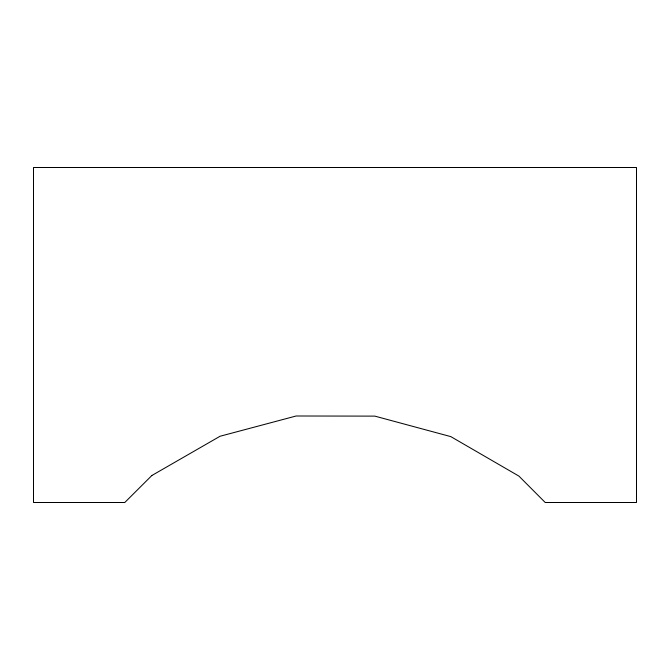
<?xml version="1.0" encoding="UTF-8"?>
<svg xmlns="http://www.w3.org/2000/svg" width="670" height="670" viewBox="0 0 670 670"><rect width="100%" height="100%" fill="white"/><g stroke="black" fill="none" stroke-linecap="round" stroke-linejoin="round"><path stroke-width="1" d="M151.839 475.516L124.779 502.5L33.5 502.5L33.5 167.5L636.5 167.5L636.5 502.5L545.229 502.5L518.923 476.102L450.826 436.622L374.832 416.12L296.123 415.995L220.061 436.254L151.839 475.516"/></g></svg>
